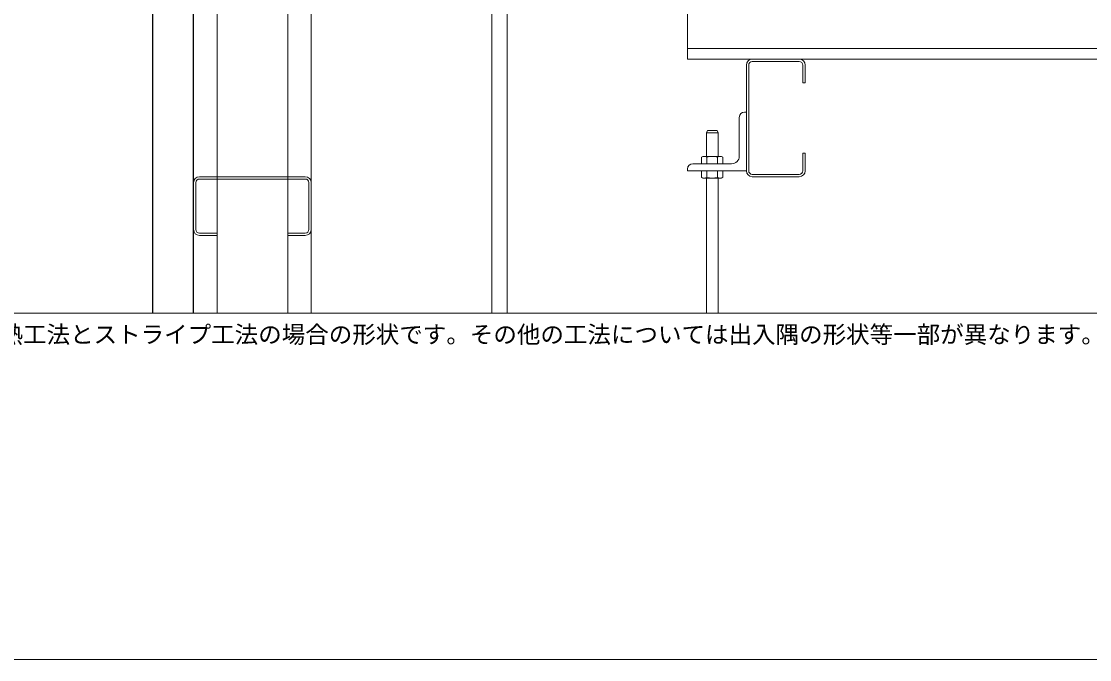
# Model space of a CAD drawing. Units: millimetres, scale not verified. Extents: x -1380 to 1380, y -955 to 955.
# Drawn here: x -741 to 167, y -955 to -412 of the extents above; entities that cross this region are included whole.
import ezdxf
from ezdxf.enums import TextEntityAlignment as Align

# ---------------------------------------------------------------- set-up
doc = ezdxf.new("R2010")
doc.units = ezdxf.units.MM
doc.header["$LTSCALE"] = 3
for name, color, linetype, lineweight in [('0-0_0', 7, 'Continuous', 9), ('0-4_MOJI', 7, 'Continuous', 18), ('0-7_KANAMONO_SCREW', 4, 'Continuous', 18), ('0-9_KANAMONO', 5, 'Continuous', 18), ('0-A_TEKKOTU', 7, 'Continuous', 18), ('0-B_doubuti', 5, 'Continuous', 18), ('0-D_bo-do', 3, 'Continuous', 18), ('0-F_WAKU', 7, 'Continuous', 18)]:
    doc.layers.add(name, color=color, linetype=linetype, lineweight=lineweight)
doc.styles.add('ＭＳ ゴシック', font='')
doc.styles.get('ＭＳ ゴシック').set_extended_font_data('MS Gothic')

msp = doc.modelspace()

# ---------------------------------------------------------------- linework, layer by layer
at = {"layer": '0-0_0', "lineweight": 18}
msp.add_lwpolyline([(-899.997, -660.011), (900.003, -660.011), (900.003, 539.989), (-899.997, 539.989)], close=True, dxfattribs=at)
at = {"layer": '0-7_KANAMONO_SCREW'}
for p, q in [((-158.997, -506.761), (-158.077, -504.661)), ((-158.997, -526.761), (-158.997, -506.761)), ((-158.077, -504.661), (-149.917, -504.661)), ((-148.997, -526.761), (-148.997, -506.761)), ((-161.862, -526.761), (-163.079, -527.463)), ((-161.862, -526.761), (-146.132, -526.761)), ((-146.132, -526.761), (-144.916, -527.463)), ((-163.079, -527.463), (-163.079, -533.011)), ((-163.079, -533.011), (-144.916, -533.011)), ((-158.538, -527.463), (-158.538, -533.011)), ((-149.456, -527.463), (-149.456, -533.011)), ((-144.916, -527.463), (-144.916, -533.011)), ((-163.079, -544.558), (-163.079, -539.011)), ((-163.079, -539.011), (-144.916, -539.011)), ((-161.862, -545.261), (-163.079, -544.558)), ((-158.538, -544.558), (-158.538, -539.011)), ((-149.456, -544.558), (-149.456, -539.011)), ((-146.132, -545.261), (-144.916, -544.558)), ((-144.916, -544.558), (-144.916, -539.011)), ((-161.862, -545.261), (-146.132, -545.261)), ((-158.997, -660.011), (-158.997, -545.261)), ((-148.997, -660.011), (-148.997, -545.261))]:
    msp.add_line(p, q, dxfattribs=at)
msp.add_lwpolyline([(-158.997, -506.761), (-148.997, -506.761), (-149.917, -504.661)], dxfattribs=at)
for centre, radius, start, end in [((-160.809, -530.781), 4.02, 55.61575, 124.38425), ((-153.997, -541.788), 15.027, 72.41205, 107.58795), ((-147.186, -530.781), 4.02, 55.61575, 124.38425), ((-160.809, -541.24), 4.02, 235.61575, 304.38425), ((-153.997, -530.233), 15.027, 252.41205, 287.58795), ((-147.186, -541.24), 4.02, 235.61575, 304.38425)]:
    msp.add_arc(centre, radius, start, end, dxfattribs=at)
at = {"layer": '0-9_KANAMONO'}
for p, q in [((-130.997, -493.511), (-130.997, -526.511)), ((-137.497, -533.011), (-170.497, -533.011)), ((-174.997, -537.511), (-174.997, -539.011))]:
    msp.add_line(p, q, dxfattribs=at)
msp.add_lwpolyline([(-174.997, -539.011), (-124.997, -539.011), (-124.997, -489.011), (-126.497, -489.011)], dxfattribs=at)
for centre, radius, start, end in [((-126.497, -493.511), 4.5, 90, 180), ((-137.497, -526.511), 6.5, 270, 0), ((-170.497, -537.511), 4.5, 90, 180)]:
    msp.add_arc(centre, radius, start, end, dxfattribs=at)
at = {"layer": '0-A_TEKKOTU'}
for p, q in [((-174.997, -444.011), (-174.997, -194.011)), ((-341.497, -660.011), (-341.497, -286.011)), ((-328.497, -286.011), (-328.497, -660.011)), ((-174.997, -435.011), (900.003, -435.011)), ((-174.997, -444.011), (900.003, -444.011))]:
    msp.add_line(p, q, dxfattribs=at)
at = {"layer": '0-B_doubuti'}
for p, q in [((-594.997, 105.989), (-594.997, -660.011)), ((-574.997, 105.989), (-574.997, -660.011)), ((-514.997, 105.989), (-514.997, -660.011)), ((-494.997, 105.989), (-494.997, -660.011)), ((-119.997, -444.011), (-79.997, -444.011)), ((-124.997, -539.011), (-124.997, -449.011)), ((-122.997, -449.011), (-122.997, -539.011)), ((-79.997, -446.011), (-119.997, -446.011)), ((-74.997, -524.011), (-74.997, -539.011)), ((-589.997, -544.011), (-499.997, -544.011)), ((-119.997, -542.011), (-79.997, -542.011)), ((-79.997, -544.011), (-119.997, -544.011)), ((-594.997, -589.011), (-594.997, -549.011)), ((-592.997, -549.011), (-592.997, -589.011)), ((-499.997, -546.011), (-589.997, -546.011)), ((-496.997, -589.011), (-496.997, -549.011)), ((-494.997, -549.011), (-494.997, -589.011)), ((-574.997, -594.011), (-589.997, -594.011))]:
    msp.add_line(p, q, dxfattribs=at)
for points in [[(-74.997, -449.011), (-74.997, -464.011), (-76.997, -464.011), (-76.997, -449.011)], [(-76.997, -539.011), (-76.997, -524.011), (-74.997, -524.011)], [(-589.997, -592.011), (-574.997, -592.011), (-574.997, -594.011)], [(-499.997, -594.011), (-514.997, -594.011), (-514.997, -592.011), (-499.997, -592.011)]]:
    msp.add_lwpolyline(points, dxfattribs=at)
for centre, radius, start, end in [((-119.997, -449.011), 5, 90, 180), ((-79.997, -449.011), 5, 0, 90), ((-119.997, -449.011), 3, 90, 180), ((-79.997, -449.011), 3, 0, 90), ((-589.997, -549.011), 5, 90, 180), ((-499.997, -549.011), 5, 0, 90), ((-119.997, -539.011), 5, 180, 270), ((-119.997, -539.011), 3, 180, 270), ((-79.997, -539.011), 5, 270, 0), ((-79.997, -539.011), 3, 270, 360), ((-589.997, -549.011), 3, 90, 180), ((-499.997, -549.011), 3, 360, 90), ((-589.997, -589.011), 5, 180, 270), ((-589.997, -589.011), 3, 180, 270), ((-499.997, -589.011), 5, 270, 0), ((-499.997, -589.011), 3, 270, 0)]:
    msp.add_arc(centre, radius, start, end, dxfattribs=at)
at = {"layer": '0-D_bo-do'}
for p, q in [((-629.997, -660.011), (-629.997, 155.989)), ((-629.647, -660.011), (-629.647, 155.989)), ((-595.347, -660.011), (-595.347, 155.989)), ((-594.997, -660.011), (-594.997, 155.989))]:
    msp.add_line(p, q, dxfattribs=at)
at = {"layer": '0-F_WAKU'}
msp.add_lwpolyline([(-1379.997, -955.011), (1380.003, -955.011), (1380.003, 954.989), (-1379.997, 954.989)], close=True, dxfattribs=at)

# ---------------------------------------------------------------- texts
at = {"layer": '0-4_MOJI', "style": 'ＭＳ ゴシック'}
msp.add_text('※こちらの図は熱工法とストライプ工法の場合の形状です。その他の工法については出入隅の形状等一部が異なります。', height=14.66, dxfattribs=at).set_placement((-899.997, -690.011), align=Align.BOTTOM_LEFT)

doc.saveas('drawing.dxf')
